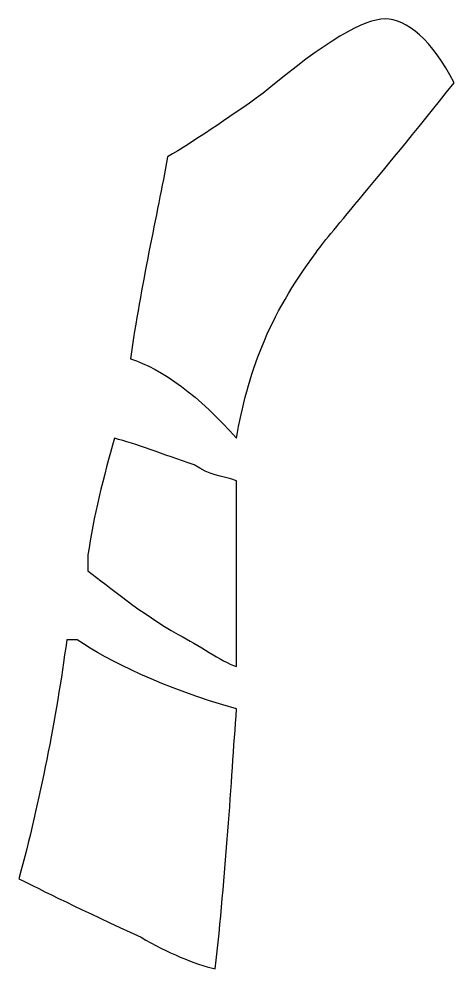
# Model space of a CAD drawing. Header units: centimetres. Extents: x -7.7 to 7.7, y -11.1 to 11.1.
# Drawn here: x -1.011 to -0.421, y -4.907 to -3.619 of the extents above; entities that cross this region are included whole.
import ezdxf

# ---------------------------------------------------------------- set-up
doc = ezdxf.new("R2010")
doc.units = ezdxf.units.CM
doc.header["$MEASUREMENT"] = 0
doc.layers.add('Camada 1', color=7, linetype='Continuous')

msp = doc.modelspace()

# ---------------------------------------------------------------- linework, layer by layer
at = {"layer": 'Camada 1'}
for points, knots in [([(-0.67998, -3.71995), (-0.59362, -3.64801), (-0.54324, -3.6192), (-0.51451, -3.6192), (-0.51451, -3.6192), (-0.4857, -3.6192), (-0.44971, -3.64801), (-0.42098, -3.70556), (-0.42098, -3.70556), (-0.5289, -3.84222), (-0.59362, -3.91418), (-0.60801, -3.9358), (-0.60801, -3.9358), (-0.67281, -4.02211), (-0.70154, -4.1013), (-0.71593, -4.18766), (-0.71593, -4.18766), (-0.76631, -4.13003), (-0.81671, -4.09408), (-0.85984, -4.07974), (-0.85984, -4.07974), (-0.84545, -3.97896), (-0.82386, -3.88546), (-0.80946, -3.80627), (-0.80946, -3.80627), (-0.77351, -3.78467), (-0.73036, -3.75593), (-0.67998, -3.71995)], [0, 0, 0, 0, 0.125, 0.125, 0.125, 0.125, 0.25, 0.25, 0.25, 0.25, 0.375, 0.375, 0.375, 0.375, 0.5, 0.5, 0.5, 0.5, 0.625, 0.625, 0.625, 0.625, 0.75, 0.75, 0.75, 0.75, 1, 1, 1, 1]), ([(-0.71596, -4.49703), (-0.73752, -4.48981), (-0.76634, -4.46822), (-0.79507, -4.4538), (-0.79507, -4.4538), (-0.84545, -4.42507), (-0.88868, -4.38911), (-0.91741, -4.36752), (-0.91741, -4.36752), (-0.91741, -4.3531), (-0.91741, -4.3531), (-0.91741, -4.34588), (-0.91741, -4.34588), (-0.91024, -4.29558), (-0.89585, -4.23796), (-0.88145, -4.18766), (-0.88145, -4.18766), (-0.85272, -4.19483), (-0.81673, -4.20922), (-0.77353, -4.22362), (-0.77353, -4.22362), (-0.75197, -4.23796), (-0.73755, -4.23796), (-0.71598, -4.24518), (-0.71598, -4.24518), (-0.71598, -4.24518), (-0.71598, -4.24518), (-0.71598, -4.25235), (-0.71598, -4.25235), (-0.71598, -4.25235), (-0.71598, -4.25957), (-0.71598, -4.25957), (-0.71598, -4.25957), (-0.71596, -4.32431), (-0.71596, -4.4035), (-0.71596, -4.49703)], [0, 0, 0, 0, 0.1, 0.1, 0.1, 0.1, 0.2, 0.2, 0.2, 0.2, 0.3, 0.3, 0.3, 0.3, 0.4, 0.4, 0.4, 0.4, 0.5, 0.5, 0.5, 0.5, 0.6, 0.6, 0.6, 0.6, 0.7, 0.7, 0.7, 0.7, 0.8, 0.8, 0.8, 0.8, 1, 1, 1, 1]), ([(-0.94623, -4.46105), (-0.94623, -4.46105), (-0.93184, -4.46105), (-0.93184, -4.46105), (-0.93184, -4.46105), (-0.88869, -4.48981), (-0.81675, -4.52577), (-0.71597, -4.55458), (-0.71597, -4.55458), (-0.72314, -4.65536), (-0.73036, -4.77762), (-0.74478, -4.90716), (-0.74478, -4.90716), (-0.77351, -4.89994), (-0.8095, -4.88554), (-0.84548, -4.86395), (-0.84548, -4.86395), (-0.92467, -4.82797), (-0.98222, -4.79923), (-1.01095, -4.78484), (-1.01095, -4.78484), (-0.98221, -4.67692), (-0.96062, -4.569), (-0.94623, -4.46105), (-0.94623, -4.46105), (-0.94623, -4.46105), (-0.94623, -4.46105), (-0.94623, -4.46105)], [0, 0, 0, 0, 0.125, 0.125, 0.125, 0.125, 0.25, 0.25, 0.25, 0.25, 0.375, 0.375, 0.375, 0.375, 0.5, 0.5, 0.5, 0.5, 0.625, 0.625, 0.625, 0.625, 0.75, 0.75, 0.75, 0.75, 1, 1, 1, 1])]:
    msp.add_open_spline(points, degree=3, knots=knots, dxfattribs=at)

doc.saveas('drawing.dxf')
